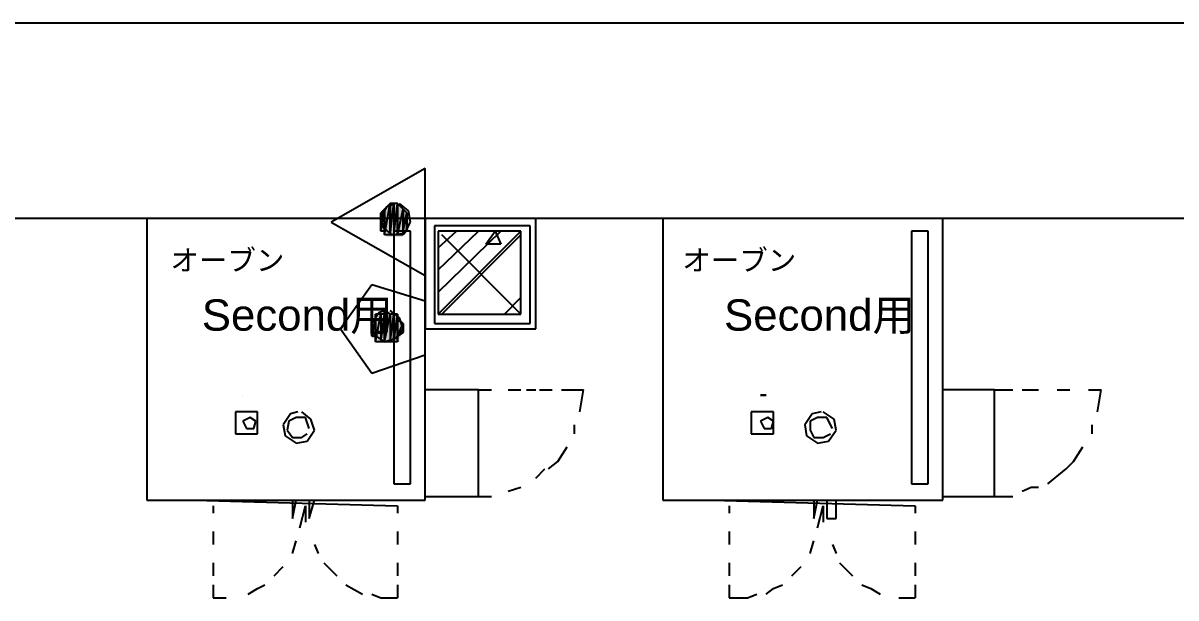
# Model space of a CAD drawing. Header units: millimetres. Extents: x 5 to 415, y 48 to 251.
# Drawn here: x 192.49 to 203.53, y 177.98 to 183.48 of the extents above; entities that cross this region are included whole.
import ezdxf

# ---------------------------------------------------------------- set-up
doc = ezdxf.new("R2010")
doc.units = ezdxf.units.MM
for name, color, linetype in [('H', 7, 'Continuous'), ('P', 7, 'Continuous'), ('T', 7, 'Continuous')]:
    doc.layers.add(name, color=color, linetype=linetype)

msp = doc.modelspace()

# ---------------------------------------------------------------- hatches: boundary and pattern name
at = {"layer": 'H', "linetype": 'Continuous'}
for points in [[(195.915, 181.487), (195.915, 181.663), (195.968, 181.698), (195.968, 181.487), (195.915, 181.487)], [(195.968, 181.434), (195.968, 181.698), (196.003, 181.733), (196.003, 181.434), (195.968, 181.434)], [(196.003, 181.434), (196.003, 181.733), (196.039, 181.733), (196.039, 181.434), (196.003, 181.434)], [(196.039, 181.434), (196.039, 181.733), (196.092, 181.733), (196.092, 181.434), (196.039, 181.434)], [(196.092, 181.434), (196.092, 181.733), (196.127, 181.698), (196.127, 181.434), (196.092, 181.434)], [(196.127, 181.487), (196.127, 181.698), (196.18, 181.663), (196.18, 181.487), (196.127, 181.487)], [(195.968, 180.428), (195.968, 180.728), (196.003, 180.675), (196.003, 180.428), (195.968, 180.428)], [(195.827, 180.463), (195.827, 180.64), (195.88, 180.64), (195.88, 180.463), (195.827, 180.463)], [(195.88, 180.428), (195.88, 180.675), (195.915, 180.675), (195.915, 180.428), (195.88, 180.428)], [(195.915, 180.428), (195.915, 180.675), (195.968, 180.675), (195.968, 180.428), (195.915, 180.428)], [(196.003, 180.428), (196.003, 180.675), (196.039, 180.675), (196.039, 180.428), (196.003, 180.428)], [(196.039, 180.428), (196.039, 180.675), (196.092, 180.675), (196.092, 180.428), (196.039, 180.428)], [(196.092, 180.463), (196.092, 180.64), (196.127, 180.605), (196.127, 180.516), (196.092, 180.463)]]:
    msp.add_hatch(color=256, dxfattribs=at).paths.add_polyline_path(points)

# ---------------------------------------------------------------- linework, layer by layer
at = {"layer": 'P'}
for points in [[(286.597, 183.48), (115.094, 183.48)], [(196.338, 182.086), (195.439, 181.575)], [(196.338, 181.063), (196.338, 182.086)], [(195.968, 181.716), (195.915, 181.628)], [(195.915, 181.487), (195.95, 181.698)], [(195.95, 181.698), (195.915, 181.663)], [(195.915, 181.487), (195.95, 181.698)], [(195.95, 181.451), (196.003, 181.751)], [(196.003, 181.751), (195.95, 181.698)], [(195.95, 181.451), (196.003, 181.751)], [(195.95, 181.698), (195.95, 181.487)], [(195.95, 181.698), (195.95, 181.487)], [(195.95, 181.451), (195.95, 181.698)], [(195.95, 181.487), (195.95, 181.698)], [(195.95, 181.698), (195.95, 181.698)], [(195.95, 181.698), (195.95, 181.487)], [(195.95, 181.698), (195.95, 181.451)], [(196.056, 181.751), (195.968, 181.716)], [(196.003, 181.751), (196.003, 181.451)], [(196.003, 181.751), (196.003, 181.451)], [(196.003, 181.451), (196.003, 181.751)], [(196.003, 181.751), (196.003, 181.751)], [(196.003, 181.451), (196.003, 181.751)], [(196.003, 181.751), (196.003, 181.751)], [(196.003, 181.751), (196.003, 181.451)], [(196.003, 181.751), (196.003, 181.451)], [(196.003, 181.451), (196.039, 181.751)], [(196.039, 181.751), (196.003, 181.751)], [(196.003, 181.451), (196.039, 181.751)], [(196.039, 181.751), (196.039, 181.451)], [(196.039, 181.751), (196.039, 181.451)], [(196.039, 181.451), (196.074, 181.751)], [(196.074, 181.751), (196.039, 181.751)], [(196.039, 181.451), (196.074, 181.751)], [(196.074, 181.751), (196.074, 181.451)], [(196.074, 181.751), (196.074, 181.451)], [(196.074, 181.451), (196.074, 181.751)], [(196.074, 181.751), (196.074, 181.751)], [(196.074, 181.451), (196.074, 181.751)], [(196.074, 181.751), (196.074, 181.751)], [(196.074, 181.751), (196.074, 181.451)], [(196.074, 181.751), (196.074, 181.451)], [(196.127, 181.698), (196.074, 181.751)], [(196.074, 181.451), (196.127, 181.698)], [(196.074, 181.451), (196.127, 181.698)], [(196.18, 181.681), (196.092, 181.751)], [(196.127, 181.698), (196.127, 181.451)], [(196.127, 181.698), (196.127, 181.451)], [(196.127, 181.487), (196.127, 181.698)], [(196.127, 181.451), (196.127, 181.698)], [(196.127, 181.698), (196.127, 181.698)], [(196.127, 181.698), (196.127, 181.451)], [(196.127, 181.698), (196.127, 181.487)], [(196.162, 181.663), (196.127, 181.698)], [(196.197, 181.575), (196.18, 181.681)], [(282.011, 181.61), (115.094, 181.61)], [(193.675, 181.61), (193.675, 178.911)], [(196.338, 181.61), (193.675, 181.61)], [(195.439, 181.575), (196.338, 181.063)], [(195.915, 181.663), (195.915, 181.539)], [(195.915, 181.539), (195.915, 181.663)], [(195.915, 181.663), (195.915, 181.539)], [(195.915, 181.61), (195.915, 181.663)], [(195.915, 181.663), (195.915, 181.539)], [(195.915, 181.539), (195.915, 181.663)], [(195.915, 181.663), (195.915, 181.663)], [(195.915, 181.539), (195.915, 181.663)], [(195.915, 181.663), (195.915, 181.487)], [(195.915, 181.663), (195.915, 181.487)], [(195.915, 181.628), (195.933, 181.522)], [(195.915, 181.61), (195.915, 181.61)], [(195.915, 181.61), (195.915, 181.61)], [(195.915, 181.539), (195.915, 181.61)], [(195.915, 181.575), (195.915, 181.539)], [(195.915, 181.539), (195.915, 181.575)], [(196.127, 181.487), (196.162, 181.663)], [(196.127, 181.487), (196.162, 181.663)], [(196.144, 181.469), (196.197, 181.575)], [(196.162, 181.663), (196.162, 181.487)], [(196.162, 181.663), (196.162, 181.487)], [(196.162, 181.539), (196.162, 181.663)], [(196.162, 181.487), (196.162, 181.663)], [(196.162, 181.663), (196.162, 181.663)], [(196.162, 181.663), (196.162, 181.487)], [(196.162, 181.539), (196.162, 181.663)], [(196.162, 181.663), (196.162, 181.61)], [(196.162, 181.61), (196.162, 181.539)], [(196.162, 181.539), (196.162, 181.61)], [(196.162, 181.61), (196.162, 181.539)], [(196.162, 181.61), (196.162, 181.539)], [(196.162, 181.539), (196.162, 181.61)], [(196.162, 181.61), (196.162, 181.61)], [(196.162, 181.539), (196.162, 181.61)], [(196.162, 181.61), (196.162, 181.575)], [(196.162, 181.575), (196.162, 181.539)], [(196.338, 181.61), (196.338, 180.552)], [(197.397, 181.61), (196.338, 181.61)], [(196.338, 178.911), (196.338, 181.61)], [(197.397, 180.552), (197.397, 181.61)], [(198.614, 181.61), (198.614, 178.911)], [(201.295, 181.61), (198.614, 181.61)], [(201.295, 178.911), (201.295, 181.61)], [(195.915, 181.487), (195.915, 181.539)], [(195.95, 181.487), (195.915, 181.487)], [(195.933, 181.522), (196.021, 181.451)], [(195.95, 181.487), (195.95, 181.451)], [(196.021, 181.451), (196.144, 181.469)], [(196.197, 181.487), (196.039, 181.487)], [(196.039, 181.487), (196.039, 179.07)], [(196.127, 181.451), (196.127, 181.487)], [(196.162, 181.487), (196.127, 181.487)], [(196.162, 181.487), (196.162, 181.539)], [(196.197, 179.07), (196.197, 181.487)], [(196.427, 181.539), (196.427, 180.605)], [(197.344, 181.539), (196.427, 181.539)], [(196.462, 181.328), (196.638, 181.487)], [(196.462, 181.116), (196.85, 181.487)], [(196.462, 180.904), (197.062, 181.487)], [(196.462, 180.693), (197.256, 181.487)], [(196.462, 181.487), (196.462, 180.693)], [(197.256, 181.487), (196.462, 181.487)], [(196.921, 181.363), (197.009, 181.487)], [(197.009, 181.487), (197.062, 181.363)], [(197.256, 180.693), (197.256, 181.487)], [(197.344, 180.605), (197.344, 181.539)], [(201.154, 181.487), (200.995, 181.487)], [(200.995, 181.487), (200.995, 179.07)], [(201.154, 179.07), (201.154, 181.487)], [(196.003, 181.451), (195.95, 181.451)], [(196.039, 181.451), (196.003, 181.451)], [(196.074, 181.451), (196.039, 181.451)], [(196.127, 181.451), (196.074, 181.451)], [(197.256, 180.693), (196.497, 181.451)], [(196.497, 180.693), (197.256, 181.451)], [(197.062, 181.363), (196.921, 181.363)], [(195.827, 180.975), (195.527, 180.552)], [(196.338, 180.816), (195.827, 180.975)], [(196.338, 180.305), (196.338, 180.816)], [(197.097, 180.693), (197.256, 180.852)], [(195.898, 180.71), (195.827, 180.605)], [(195.862, 180.481), (195.862, 180.693)], [(195.862, 180.693), (195.862, 180.64)], [(195.862, 180.481), (195.862, 180.693)], [(195.862, 180.693), (195.862, 180.428)], [(195.862, 180.693), (195.862, 180.428)], [(195.862, 180.428), (195.862, 180.693)], [(195.862, 180.693), (195.862, 180.693)], [(195.862, 180.428), (195.862, 180.693)], [(195.862, 180.693), (195.862, 180.693)], [(195.862, 180.693), (195.862, 180.428)], [(195.862, 180.693), (195.862, 180.428)], [(195.862, 180.428), (195.915, 180.693)], [(195.915, 180.693), (195.862, 180.693)], [(195.862, 180.428), (195.915, 180.693)], [(195.968, 180.728), (195.898, 180.71)], [(195.915, 180.693), (195.915, 180.428)], [(195.915, 180.693), (195.915, 180.428)], [(195.915, 180.428), (195.95, 180.693)], [(195.95, 180.693), (195.915, 180.693)], [(195.915, 180.428), (195.95, 180.693)], [(195.95, 180.728), (195.95, 180.428)], [(195.95, 180.428), (195.95, 180.728)], [(195.95, 180.728), (195.95, 180.428)], [(195.95, 180.693), (195.95, 180.728)], [(195.95, 180.728), (195.95, 180.428)], [(196.003, 180.693), (195.95, 180.728)], [(195.95, 180.693), (195.95, 180.428)], [(195.95, 180.428), (195.95, 180.693)], [(195.95, 180.428), (196.003, 180.693)], [(195.95, 180.428), (196.003, 180.693)], [(196.092, 180.658), (196.003, 180.728)], [(196.003, 180.693), (196.003, 180.428)], [(196.003, 180.693), (196.003, 180.428)], [(196.003, 180.428), (196.039, 180.693)], [(196.039, 180.693), (196.003, 180.693)], [(196.003, 180.428), (196.039, 180.693)], [(196.039, 180.693), (196.039, 180.428)], [(196.039, 180.693), (196.039, 180.428)], [(196.039, 180.428), (196.039, 180.693)], [(196.039, 180.693), (196.039, 180.693)], [(196.039, 180.428), (196.039, 180.693)], [(196.039, 180.693), (196.039, 180.693)], [(196.039, 180.693), (196.039, 180.428)], [(196.039, 180.693), (196.039, 180.428)], [(196.039, 180.428), (196.074, 180.693)], [(196.074, 180.693), (196.039, 180.693)], [(196.039, 180.428), (196.074, 180.693)], [(196.074, 180.693), (196.074, 180.428)], [(196.074, 180.693), (196.074, 180.428)], [(196.074, 180.64), (196.074, 180.693)], [(196.462, 180.693), (197.256, 180.693)], [(195.827, 180.516), (195.827, 180.64)], [(195.827, 180.64), (195.827, 180.605)], [(195.827, 180.516), (195.827, 180.64)], [(195.827, 180.64), (195.827, 180.481)], [(195.827, 180.64), (195.827, 180.481)], [(195.827, 180.481), (195.862, 180.64)], [(195.862, 180.64), (195.827, 180.64)], [(195.827, 180.481), (195.862, 180.64)], [(195.827, 180.605), (195.845, 180.499)], [(195.827, 180.605), (195.827, 180.605)], [(195.827, 180.605), (195.827, 180.605)], [(195.827, 180.605), (195.827, 180.516)], [(195.862, 180.64), (195.862, 180.481)], [(195.862, 180.64), (195.862, 180.481)], [(196.074, 180.428), (196.074, 180.64)], [(196.074, 180.428), (196.074, 180.64)], [(196.074, 180.64), (196.074, 180.481)], [(196.074, 180.64), (196.074, 180.481)], [(196.074, 180.481), (196.074, 180.64)], [(196.074, 180.64), (196.074, 180.64)], [(196.074, 180.481), (196.074, 180.64)], [(196.074, 180.64), (196.074, 180.64)], [(196.074, 180.64), (196.074, 180.481)], [(196.074, 180.64), (196.074, 180.481)], [(196.127, 180.605), (196.074, 180.64)], [(196.074, 180.481), (196.127, 180.605)], [(196.074, 180.481), (196.127, 180.605)], [(196.127, 180.552), (196.092, 180.658)], [(196.127, 180.605), (196.127, 180.516)], [(196.127, 180.552), (196.127, 180.605)], [(196.127, 180.605), (196.127, 180.552)], [(196.427, 180.605), (197.344, 180.605)], [(195.527, 180.552), (195.827, 180.128)], [(195.827, 180.552), (195.827, 180.516)], [(195.827, 180.516), (195.827, 180.552)], [(195.827, 180.481), (195.827, 180.516)], [(195.862, 180.481), (195.827, 180.481)], [(195.845, 180.499), (195.95, 180.428)], [(195.862, 180.428), (195.862, 180.481)], [(196.056, 180.463), (196.127, 180.552)], [(196.127, 180.516), (196.074, 180.481)], [(196.074, 180.481), (196.074, 180.428)], [(196.127, 180.552), (196.127, 180.516)], [(196.127, 180.516), (196.127, 180.552)], [(196.338, 180.552), (197.397, 180.552)], [(195.915, 180.428), (195.862, 180.428)], [(195.95, 180.428), (195.915, 180.428)], [(195.95, 180.428), (196.056, 180.463)], [(196.003, 180.428), (195.95, 180.428)], [(196.039, 180.428), (196.003, 180.428)], [(196.074, 180.428), (196.039, 180.428)], [(195.827, 180.128), (196.338, 180.305)], [(194.592, 179.917), (194.592, 179.917)], [(194.592, 179.917), (194.592, 179.917)], [(194.592, 179.917), (194.592, 179.917)], [(194.592, 179.917), (194.592, 179.917)], [(196.85, 179.97), (196.338, 179.97)], [(196.85, 179.97), (196.585, 179.97)], [(196.85, 178.947), (196.85, 179.97)], [(196.85, 179.97), (196.973, 179.97)], [(197.132, 179.97), (197.256, 179.97)], [(197.309, 179.97), (197.397, 179.97)], [(197.432, 179.97), (197.556, 179.97)], [(197.644, 179.97), (197.855, 179.97)], [(197.82, 179.758), (197.855, 179.97)], [(199.549, 179.917), (199.602, 179.917)], [(199.602, 179.917), (199.549, 179.917)], [(199.602, 179.917), (199.549, 179.917)], [(199.549, 179.917), (199.602, 179.917)], [(201.789, 179.97), (201.295, 179.97)], [(201.789, 179.97), (201.542, 179.97)], [(201.789, 178.947), (201.789, 179.97)], [(201.789, 179.97), (201.965, 179.97)], [(202.053, 179.97), (202.212, 179.97)], [(202.389, 179.97), (202.512, 179.97)], [(202.688, 179.97), (202.812, 179.97)], [(202.777, 179.758), (202.812, 179.97)], [(194.733, 179.758), (194.522, 179.758)], [(194.522, 179.758), (194.522, 179.546)], [(194.663, 179.705), (194.592, 179.67)], [(194.716, 179.67), (194.663, 179.705)], [(194.733, 179.546), (194.733, 179.758)], [(195.051, 179.74), (194.98, 179.634)], [(195.104, 179.705), (195.033, 179.67)], [(195.121, 179.758), (195.051, 179.74)], [(195.192, 179.705), (195.104, 179.705)], [(195.245, 179.687), (195.157, 179.758)], [(195.227, 179.599), (195.192, 179.705)], [(199.672, 179.758), (199.461, 179.758)], [(199.461, 179.758), (199.461, 179.546)], [(199.619, 179.705), (199.549, 179.67)], [(199.672, 179.67), (199.619, 179.705)], [(199.672, 179.546), (199.672, 179.758)], [(200.043, 179.74), (199.972, 179.634)], [(200.096, 179.705), (200.025, 179.67)], [(200.131, 179.758), (200.043, 179.74)], [(200.184, 179.705), (200.096, 179.705)], [(200.254, 179.687), (200.148, 179.758)], [(200.237, 179.599), (200.184, 179.705)], [(194.592, 179.67), (194.628, 179.599)], [(194.628, 179.599), (194.698, 179.599)], [(194.698, 179.599), (194.716, 179.67)], [(194.98, 179.634), (194.998, 179.529)], [(195.033, 179.67), (195.016, 179.582)], [(195.016, 179.582), (195.068, 179.511)], [(195.21, 179.476), (195.28, 179.582)], [(195.28, 179.582), (195.245, 179.687)], [(197.767, 179.546), (197.767, 179.634)], [(199.549, 179.67), (199.584, 179.599)], [(199.584, 179.599), (199.655, 179.599)], [(199.655, 179.599), (199.672, 179.67)], [(199.972, 179.634), (199.99, 179.529)], [(200.025, 179.67), (200.025, 179.582)], [(200.025, 179.582), (200.06, 179.511)], [(200.201, 179.476), (200.272, 179.582)], [(200.272, 179.582), (200.254, 179.687)], [(202.724, 179.546), (202.724, 179.634)], [(194.522, 179.546), (194.733, 179.546)], [(194.998, 179.529), (195.104, 179.458)], [(195.068, 179.511), (195.157, 179.511)], [(195.104, 179.458), (195.21, 179.476)], [(195.157, 179.511), (195.21, 179.546)], [(199.461, 179.546), (199.672, 179.546)], [(199.99, 179.529), (200.096, 179.458)], [(200.06, 179.511), (200.148, 179.511)], [(200.096, 179.458), (200.201, 179.476)], [(200.148, 179.511), (200.219, 179.546)], [(197.608, 179.282), (197.697, 179.423)], [(202.547, 179.282), (202.636, 179.423)], [(197.52, 179.211), (197.608, 179.282)], [(202.477, 179.211), (202.547, 179.282)], [(197.397, 179.123), (197.485, 179.211)], [(202.3, 179.07), (202.477, 179.211)], [(196.039, 179.07), (196.197, 179.07)], [(196.338, 178.911), (196.338, 179.07)], [(197.132, 178.999), (197.256, 179.035)], [(200.995, 179.07), (201.154, 179.07)], [(201.295, 178.911), (201.295, 179.07)], [(202.053, 178.999), (202.142, 179.035)], [(202.142, 179.035), (202.212, 179.035)], [(196.338, 178.947), (196.85, 178.947)], [(196.85, 178.947), (196.973, 178.947)], [(201.295, 178.947), (201.789, 178.947)], [(201.789, 178.947), (201.965, 178.947)], [(193.675, 178.911), (196.338, 178.911)], [(193.675, 178.911), (195.068, 178.911)], [(193.675, 178.911), (194.522, 178.911)], [(194.134, 178.911), (196.074, 178.858)], [(194.31, 178.858), (194.31, 178.788)], [(195.068, 178.911), (195.068, 178.735)], [(195.068, 178.735), (195.104, 178.911)], [(195.139, 178.647), (195.192, 178.858)], [(195.192, 178.858), (195.192, 178.7)], [(195.227, 178.911), (195.227, 178.735)], [(195.227, 178.735), (195.28, 178.911)], [(196.074, 178.858), (196.074, 178.788)], [(198.614, 178.911), (201.295, 178.911)], [(198.614, 178.911), (200.06, 178.911)], [(198.614, 178.911), (199.461, 178.911)], [(199.09, 178.911), (201.03, 178.858)], [(199.249, 178.858), (199.249, 178.788)], [(200.06, 178.911), (200.06, 178.735)], [(200.06, 178.735), (200.096, 178.911)], [(200.096, 178.647), (200.148, 178.858)], [(200.148, 178.858), (200.148, 178.7)], [(200.184, 178.911), (200.184, 178.735)], [(200.272, 178.735), (200.272, 178.911)], [(201.03, 178.858), (201.03, 178.788)], [(200.184, 178.735), (200.272, 178.735)], [(194.31, 178.611), (194.31, 178.488)], [(196.074, 178.611), (196.074, 178.488)], [(199.249, 178.611), (199.249, 178.488)], [(201.03, 178.611), (201.03, 178.488)], [(195.068, 178.4), (195.104, 178.523)], [(195.28, 178.488), (195.315, 178.4)], [(200.025, 178.4), (200.06, 178.523)], [(200.237, 178.488), (200.272, 178.4)], [(194.31, 178.312), (194.31, 178.188)], [(194.892, 178.188), (194.98, 178.276)], [(195.368, 178.312), (195.492, 178.188)], [(196.074, 178.312), (196.074, 178.188)], [(199.249, 178.312), (199.249, 178.188)], [(199.849, 178.188), (199.937, 178.276)], [(200.307, 178.312), (200.431, 178.188)], [(201.03, 178.312), (201.03, 178.188)], [(194.31, 178.1), (194.31, 177.976)], [(194.645, 178.012), (194.733, 178.065)], [(194.733, 178.065), (194.804, 178.1)], [(195.58, 178.1), (195.739, 178.012)], [(196.074, 178.1), (196.074, 177.976)], [(199.249, 178.1), (199.249, 177.976)], [(199.602, 178.012), (199.672, 178.065)], [(199.672, 178.065), (199.76, 178.1)], [(200.519, 178.1), (200.607, 178.065)], [(200.607, 178.065), (200.695, 178.012)], [(201.03, 178.1), (201.03, 177.976)], [(194.31, 177.976), (194.433, 177.976)], [(195.827, 178.012), (195.915, 177.976)], [(195.915, 177.976), (196.074, 177.976)], [(199.249, 177.976), (199.425, 177.976)], [(199.425, 177.976), (199.513, 178.012)], [(200.872, 177.976), (201.03, 177.976)]]:
    msp.add_lwpolyline(points, dxfattribs=at)

# ---------------------------------------------------------------- texts
at = {"layer": 'T', "attachment_point": 7}
for s, insert, char_height in [('{\\fArial|b0|i0|c0|p18;オーブン}', (193.9, 181.1), 0.2), ('{\\fArial|b0|i0|c0|p18;オーブン}', (198.8, 181.1), 0.2), ('{\\fArial|b0|i0|c0|p18;Second用}', (194.2, 180.5), 0.3), ('{\\fArial|b0|i0|c0|p18;Second用}', (199.2, 180.5), 0.3)]:
    msp.add_mtext(s, dxfattribs=dict(at, insert=insert, char_height=char_height))

doc.saveas('drawing.dxf')
